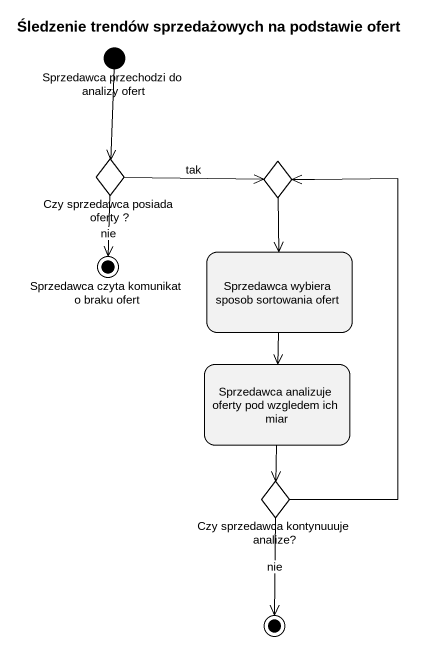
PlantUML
@startuml
title Śledzenie trendów sprzedażowych na podstawie ofert
hide empty description
state "Sprzedawca przechodzi do analizy ofert" as Sprzedawca_przechodzi_do <<start>>
state "Czy sprzedawca posiada oferty ?" as Czy_sprzedawca_posiada <<choice>>
state choice1 <<choice>>
state "Sprzedawca czyta komunikat o braku ofert" as Sprzedawca_czyta_komunikat <<end>>
state "Sprzedawca wybiera sposob sortowania ofert" as Sprzedawca_wybiera_sposob
state "Sprzedawca analizuje oferty pod wzgledem ich miar" as Sprzedawca_analizuje_oferty
state "Czy sprzedawca kontynuuuje analize?" as Czy_sprzedawca_kontynuuuje <<choice>>
state final1 <<end>>
Sprzedawca_przechodzi_do --> Czy_sprzedawca_posiada
Czy_sprzedawca_posiada -right-> choice1 : tak
Czy_sprzedawca_posiada --> Sprzedawca_czyta_komunikat : nie
choice1 --> Sprzedawca_wybiera_sposob
Sprzedawca_wybiera_sposob --> Sprzedawca_analizuje_oferty
Sprzedawca_analizuje_oferty --> Czy_sprzedawca_kontynuuuje
Czy_sprzedawca_kontynuuuje -up-> choice1
Czy_sprzedawca_kontynuuuje --> final1 : nie
@enduml
